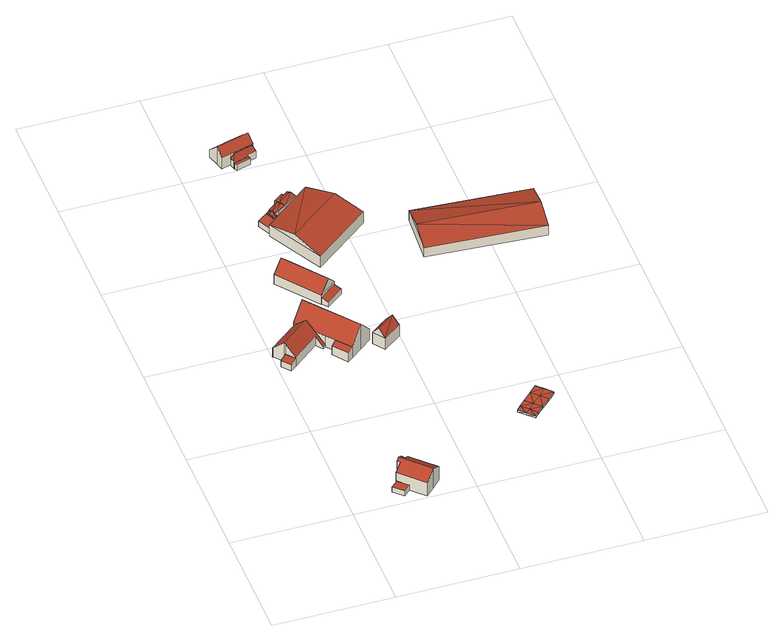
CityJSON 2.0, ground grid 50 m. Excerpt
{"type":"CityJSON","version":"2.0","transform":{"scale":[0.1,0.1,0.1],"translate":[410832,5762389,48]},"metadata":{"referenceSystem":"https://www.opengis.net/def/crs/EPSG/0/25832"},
"CityObjects":{
"building1":{"type":"Building","attributes":{"Gemeindeschluessel":"05515000","Geometrietyp2DReferenz":"3000","function":"51009_1610","roofType":"1000","measuredHeight":2.55},"geometry":[{"type":"Solid","lod":"2","boundaries":[[[[0,1,2,3]],[[4,5,1,0]],[[6,7,5,4]],[[3,2,7,6]],[[4,0,3,6]],[[1,5,7,2]]]],"semantics":{"surfaces":[{"type":"WallSurface"},{"type":"RoofSurface"},{"type":"GroundSurface"}],"values":[[0,0,0,0,1,2]]}}]},
"building2":{"type":"Building","attributes":{"Gemeindeschluessel":"05515000","Geometrietyp2DReferenz":"3000","function":"31001_1000","roofType":"3100","measuredHeight":9.87},"address":[{"country":"Germany","locality":"Münster","thoroughfareNumber":"31","thoroughfareName":"Hoove"}],"geometry":[{"type":"Solid","lod":"2","boundaries":[[[[8,9,10,11]],[[12,13,9,8]],[[14,15,13,12]],[[16,17,15,14]],[[18,19,17,16]],[[20,21,19,18]],[[22,23,21,20]],[[24,25,23,22]],[[26,27,25,24]],[[11,10,27,26]],[[20,18,16,14,12,22]],[[8,11,26,24,22,12]],[[9,13,15,17,19,21,23,25,27,10]]]],"semantics":{"surfaces":[{"type":"WallSurface"},{"type":"RoofSurface"},{"type":"GroundSurface"}],"values":[[0,0,0,0,0,0,0,0,0,0,1,1,2]]}}]},
"building3":{"type":"Building","attributes":{"Gemeindeschluessel":"05515000","Geometrietyp2DReferenz":"3000","function":"31001_1000"},"address":[{"country":"Germany","locality":"Münster","thoroughfareNumber":"137","thoroughfareName":"Hoove"}],"children":["building3-1","building3-2","building3-3","building3-4"]},
"building3-1":{"type":"BuildingPart","attributes":{"roofType":"2100","measuredHeight":4.05},"parents":["building3"],"geometry":[{"type":"Solid","lod":"2","boundaries":[[[[28,29,30,31]],[[32,33,29,28]],[[34,35,33,32]],[[31,30,36,37]],[[34,32,28,31,37]],[[29,33,35,36,30]],[[36,35,34,37]]]],"semantics":{"surfaces":[{"type":"WallSurface"},{"type":"RoofSurface"},{"type":"GroundSurface"},{"type":"ClosureSurface"}],"values":[[0,0,0,0,1,2,3]]}}]},
"building3-2":{"type":"BuildingPart","attributes":{"roofType":"3100","measuredHeight":9.63},"parents":["building3"],"geometry":[{"type":"Solid","lod":"2","boundaries":[[[[38,37,36,39,40]],[[41,42,35,34,43]],[[44,45,42,41]],[[46,47,45,44]],[[48,49,47,46]],[[50,51,49,48]],[[52,53,54,55]],[[40,39,53,52]],[[56,50,48,46,44,41,57]],[[43,38,40,52,55,58,57,41]],[[36,35,42,45,47,49,51,59,54,53,39]],[[37,38,43,34]],[[35,36,37,34]],[[56,57,60]],[[51,50,56,60,59]],[[60,57,58]],[[54,59,60,58,55]]]],"semantics":{"surfaces":[{"type":"WallSurface"},{"type":"RoofSurface"},{"type":"GroundSurface"},{"type":"ClosureSurface"}],"values":[[0,0,0,0,0,0,0,0,1,1,2,0,3,0,3,0,3]]}}]},
"building3-3":{"type":"BuildingPart","attributes":{"roofType":"2100","measuredHeight":5.61},"parents":["building3"],"geometry":[{"type":"Solid","lod":"2","boundaries":[[[[61,62,63,64]],[[65,66,67,68]],[[64,63,66,65]],[[68,61,64,65]],[[62,67,66,63]],[[62,61,68,67]]]],"semantics":{"surfaces":[{"type":"WallSurface"},{"type":"RoofSurface"},{"type":"GroundSurface"},{"type":"ClosureSurface"}],"values":[[0,0,0,1,2,3]]}}]},
"building3-4":{"type":"BuildingPart","attributes":{"roofType":"3100","measuredHeight":12.64},"parents":["building3"],"geometry":[{"type":"Solid","lod":"2","boundaries":[[[[55,54,69]],[[51,50,70]],[[71,72,51,70]],[[73,74,72,71]],[[75,76,74,73]],[[77,78,76,75]],[[79,80,78,77]],[[81,68,67,80,79]],[[69,54,62,61,82]],[[77,75,73,79]],[[71,70,56,60,58,69,82,81,79,73]],[[59,51,72,74,76,78,80,67,62,54]],[[50,56,70]],[[55,69,58]],[[50,51,59,60,56]],[[59,54,55,58,60]],[[61,68,81,82]],[[62,67,68,61]]]],"semantics":{"surfaces":[{"type":"WallSurface"},{"type":"RoofSurface"},{"type":"GroundSurface"},{"type":"ClosureSurface"}],"values":[[0,0,0,0,0,0,0,0,0,1,1,2,0,0,3,3,0,3]]}}]},
"building4":{"type":"Building","attributes":{"Gemeindeschluessel":"05515000","Geometrietyp2DReferenz":"3000","function":"31001_2000","roofType":"5000","measuredHeight":9.82},"geometry":[{"type":"Solid","lod":"2","boundaries":[[[[83,84,85,86]],[[87,88,84,83]],[[89,90,88,87]],[[91,92,90,89]],[[86,85,92,91]],[[93,94,91,89]],[[93,87,83]],[[93,83,86]],[[86,94,93]],[[91,94,86]],[[87,93,89]],[[84,88,90,92,85]]]],"semantics":{"surfaces":[{"type":"WallSurface"},{"type":"RoofSurface"},{"type":"GroundSurface"}],"values":[[0,0,0,0,0,1,1,1,1,0,0,2]]}}]},
"building5":{"type":"Building","attributes":{"Gemeindeschluessel":"05515000","Geometrietyp2DReferenz":"3000","function":"31001_2460","roofType":"2100","measuredHeight":3.26},"geometry":[{"type":"Solid","lod":"2","boundaries":[[[[95,96,97,98]],[[99,100,96,95]],[[101,102,100,99]],[[98,97,102,101]],[[99,95,98,101]],[[96,100,102,97]]]],"semantics":{"surfaces":[{"type":"WallSurface"},{"type":"RoofSurface"},{"type":"GroundSurface"}],"values":[[0,0,0,0,1,2]]}}]},
"building6":{"type":"Building","attributes":{"Gemeindeschluessel":"05515000","Geometrietyp2DReferenz":"3000","function":"31001_2700","roofType":"3100","measuredHeight":9.2},"geometry":[{"type":"Solid","lod":"2","boundaries":[[[[103,104,105,106]],[[107,108,104,103]],[[109,110,108,107]],[[106,105,110,109]],[[103,111,107]],[[109,112,106]],[[103,106,112]],[[112,111,103]],[[111,112,109]],[[109,107,111]],[[104,108,110,105]]]],"semantics":{"surfaces":[{"type":"WallSurface"},{"type":"RoofSurface"},{"type":"GroundSurface"}],"values":[[0,0,0,0,0,0,1,1,1,1,2]]}}]},
"building7":{"type":"Building","attributes":{"Gemeindeschluessel":"05515000","Geometrietyp2DReferenz":"3000","function":"51009_1610"},"children":["building7-1","building7-2"]},
"building7-1":{"type":"BuildingPart","attributes":{"roofType":"3100","measuredHeight":3.78},"parents":["building7"],"geometry":[{"type":"Solid","lod":"2","boundaries":[[[[113,114,115,116]],[[117,118,114,113]],[[119,120,121,118,117]],[[116,115,122,123,124]],[[125,116,126]],[[124,127,126,116]],[[117,113,125]],[[126,117,125]],[[127,124,119]],[[126,127,119,117]],[[125,113,116]],[[114,118,121,122,115]],[[120,119,124,123]],[[122,121,120,123]]]],"semantics":{"surfaces":[{"type":"WallSurface"},{"type":"RoofSurface"},{"type":"GroundSurface"},{"type":"ClosureSurface"}],"values":[[0,0,0,0,1,1,1,1,0,0,0,2,0,3]]}}]},
"building7-2":{"type":"BuildingPart","attributes":{"roofType":"1000","measuredHeight":2.79},"parents":["building7"],"geometry":[{"type":"Solid","lod":"2","boundaries":[[[[128,129,121,120]],[[130,131,129,128]],[[132,133,131,130]],[[134,135,133,132]],[[123,122,135,134]],[[134,132,130,128,120,123]],[[129,131,133,135,122,121]],[[122,123,120,121]]]],"semantics":{"surfaces":[{"type":"WallSurface"},{"type":"RoofSurface"},{"type":"GroundSurface"},{"type":"ClosureSurface"}],"values":[[0,0,0,0,0,1,2,3]]}}]},
"building8":{"type":"Building","attributes":{"Gemeindeschluessel":"05515000","Geometrietyp2DReferenz":"3000","function":"31001_2700","roofType":"5000","measuredHeight":3.15},"geometry":[{"type":"Solid","lod":"2","boundaries":[[[[136,137,138,139]],[[140,141,137,136]],[[142,143,141,140]],[[144,145,143,142]],[[146,147,145,144]],[[148,149,147,146]],[[150,151,149,148]],[[152,153,151,150]],[[154,155,153,152]],[[142,143,155,154]],[[156,157,143,142]],[[139,138,157,156]],[[158,144,159]],[[154,159,144]],[[142,154,144]],[[139,156,142]],[[139,142,160]],[[160,161,139]],[[161,160,140]],[[140,136,161]],[[159,152,150]],[[158,159,150]],[[158,150,148]],[[148,146,158]],[[139,161,136]],[[140,160,142]],[[144,158,146]],[[152,159,154]],[[137,141,143,145,147,149,151,153,155,143,157,138]]]],"semantics":{"surfaces":[{"type":"WallSurface"},{"type":"RoofSurface"},{"type":"GroundSurface"}],"values":[[0,0,0,0,0,0,0,0,0,0,0,0,1,1,1,1,1,1,1,1,1,1,1,1,0,0,0,0,2]]}}]},
"building9":{"type":"Building","attributes":{"Gemeindeschluessel":"05515000","Geometrietyp2DReferenz":"3000","function":"51009_1610","roofType":"1000","measuredHeight":2.92},"geometry":[{"type":"Solid","lod":"2","boundaries":[[[[162,163,164,165]],[[166,167,163,162]],[[168,169,167,166]],[[165,164,169,168]],[[166,162,165,168]],[[163,167,169,164]]]],"semantics":{"surfaces":[{"type":"WallSurface"},{"type":"RoofSurface"},{"type":"GroundSurface"}],"values":[[0,0,0,0,1,2]]}}]},
"building10":{"type":"Building","attributes":{"Geometrietyp2DReferenz":"3000","Gemeindeschluessel":"05515000","function":"31001_1000"},"address":[{"country":"Germany","locality":"Münster","thoroughfareNumber":"144","thoroughfareName":"Hoove"}],"children":["building10-1","building10-2"]},
"building10-1":{"type":"BuildingPart","attributes":{"roofType":"3100","measuredHeight":8.77},"parents":["building10"],"geometry":[{"type":"Solid","lod":"2","boundaries":[[[[170,171,172,173]],[[174,175,171,170]],[[176,177,175,174]],[[178,179,177,176]],[[180,181,179,178]],[[182,183,181,180]],[[184,185,183,182]],[[186,187,185,184]],[[188,189,190,187,186]],[[173,172,191,192,193]],[[184,182,180,178,176,174,170,186]],[[173,193,188,186,170]],[[171,175,177,179,181,183,185,187,190,191,172]],[[189,188,193,192]],[[191,190,189,192]]]],"semantics":{"surfaces":[{"type":"WallSurface"},{"type":"RoofSurface"},{"type":"GroundSurface"},{"type":"ClosureSurface"}],"values":[[0,0,0,0,0,0,0,0,0,0,1,1,2,0,3]]}}]},
"building10-2":{"type":"BuildingPart","attributes":{"roofType":"5000","measuredHeight":6.51},"parents":["building10"],"geometry":[{"type":"Solid","lod":"2","boundaries":[[[[194,195,196,197]],[[192,191,195,194]],[[198,199,190,189]],[[200,201,199,198]],[[202,203,201,200]],[[197,196,203,202]],[[189,204,198]],[[192,205,204,189]],[[194,205,192]],[[197,202,200,198,204,205,194]],[[195,191,190,199,201,203,196]],[[191,192,189,190]]]],"semantics":{"surfaces":[{"type":"WallSurface"},{"type":"RoofSurface"},{"type":"GroundSurface"},{"type":"ClosureSurface"}],"values":[[0,0,0,0,0,0,1,1,1,1,2,3]]}}]},
"building11":{"type":"Building","attributes":{"Gemeindeschluessel":"05515000","Geometrietyp2DReferenz":"3000","function":"31001_2700","roofType":"5000","measuredHeight":8.81},"geometry":[{"type":"Solid","lod":"2","boundaries":[[[[206,207,208,209]],[[210,211,207,206]],[[212,213,211,210]],[[214,215,213,212]],[[216,217,215,214]],[[218,219,217,216]],[[209,208,219,218]],[[220,221,216,214]],[[212,221,220]],[[212,210,206,209,218,221]],[[220,214,212]],[[221,218,216]],[[207,211,213,215,217,219,208]]]],"semantics":{"surfaces":[{"type":"WallSurface"},{"type":"RoofSurface"},{"type":"GroundSurface"}],"values":[[0,0,0,0,0,0,0,1,1,1,0,0,2]]}}]},
"building12":{"type":"Building","attributes":{"Geometrietyp2DReferenz":"2000","Gemeindeschluessel":"05515000","function":"53001_1800","roofType":"9999","measuredHeight":1},"geometry":[{"type":"Solid","lod":"2","boundaries":[[[[222,223,224]],[[223,225,224]],[[226,227,222]],[[227,223,222]],[[228,229,226]],[[229,227,226]],[[230,231,228]],[[231,229,228]],[[232,233,230]],[[233,231,230]],[[234,235,232]],[[235,233,232]],[[236,237,234]],[[237,235,234]],[[238,239,236]],[[239,237,236]],[[240,241,238]],[[241,239,238]],[[242,243,240]],[[243,241,240]],[[244,245,242]],[[245,243,242]],[[224,225,244]],[[225,245,244]],[[225,223,227]],[[225,227,246]],[[246,227,247]],[[247,227,229]],[[247,229,231]],[[247,231,248]],[[248,231,235]],[[235,231,233]],[[245,225,246]],[[245,246,243]],[[243,246,241]],[[241,246,247]],[[241,247,248]],[[241,248,239]],[[239,248,237]],[[237,248,235]],[[224,226,222]],[[224,249,226]],[[249,250,226]],[[250,228,226]],[[250,230,228]],[[250,251,230]],[[251,234,230]],[[234,232,230]],[[244,249,224]],[[244,242,249]],[[242,240,249]],[[240,250,249]],[[240,251,250]],[[240,238,251]],[[238,236,251]],[[236,234,251]]]],"semantics":{"surfaces":[{"type":"WallSurface"},{"type":"GroundSurface"},{"type":"RoofSurface"}],"values":[[0,0,0,0,0,0,0,0,0,0,0,0,0,0,0,0,0,0,0,0,0,0,0,0,1,1,1,1,1,1,1,1,1,1,1,1,1,1,1,1,2,2,2,2,2,2,2,2,2,2,2,2,2,2,2,2]]}}]},
"building13":{"type":"Building","attributes":{"Gemeindeschluessel":"05515000","Geometrietyp2DReferenz":"3000","function":"31001_2700","roofType":"3100","measuredHeight":7.45},"geometry":[{"type":"Solid","lod":"2","boundaries":[[[[252,253,254,255]],[[256,257,253,252]],[[258,259,257,256]],[[255,254,259,258]],[[252,260,256]],[[258,261,255]],[[255,261,260]],[[260,252,255]],[[261,258,256]],[[256,260,261]],[[253,257,259,254]]]],"semantics":{"surfaces":[{"type":"WallSurface"},{"type":"RoofSurface"},{"type":"GroundSurface"}],"values":[[0,0,0,0,0,0,1,1,1,1,2]]}}]}
},
"vertices":[
[246,60,38],[246,60,12],[208,97,12],[208,97,38],[218,32,38],[218,32,12],[180,70,38],[180,70,12],
[222,137,103],[222,137,12],[232,126,12],[232,126,103],[232,146,111],[232,146,12],[248,163,97],[248,163,12],[259,152,97],[259,152,12],[279,172,80],[279,172,12],[372,78,80],[372,78,12],[336,42,111],[336,42,12],[299,5,80],[299,5,12],[206,99,80],[206,99,12],
[15,888,40],[15,888,9],[44,852,9],[44,852,40],[14,889,40],[14,889,9],[38,909,49],[38,909,9],[69,872,9],[69,872,49],
[69,872,54],[178,961,9],[178,961,54],[35,912,105],[35,912,9],[38,909,101],[4,951,56],[4,951,9],[2,953,54],[2,953,9],[61,1000,54],[61,1000,9],[123,1050,54],[123,1050,9],[201,933,19],[201,933,9],[211,941,9],[211,941,19],[130,1041,65],[155,1009,105],[181,978,65],[155,1009,9],[155,1009,65],
[239,907,64],[239,907,9],[220,891,9],[220,891,53],[267,832,53],[267,832,9],[287,848,9],[287,848,65],
[211,941,65],[123,1050,65],[120,1053,65],[120,1053,9],[168,1092,135],[168,1092,9],[217,1130,65],[217,1130,9],[383,924,66],[383,924,9],[335,886,135],[335,886,9],[287,848,66],[239,907,65],
[215,1391,67],[215,1391,19],[214,1393,19],[214,1393,67],[345,1223,67],[345,1223,19],[271,1164,67],[271,1164,19],[139,1334,67],[139,1334,19],[309,1194,117],[177,1364,117],
[271,1164,56],[271,1164,23],[291,1138,23],[291,1138,47],[342,1220,56],[342,1220,23],[362,1194,47],[362,1194,23],
[420,844,73],[420,844,17],[494,900,17],[494,900,73],[383,893,73],[383,893,17],[457,949,73],[457,949,17],[401,868,109],[475,924,109],
[310,1706,56],[310,1706,23],[288,1735,23],[288,1735,56],[261,1671,56],[261,1671,23],[249,1695,56],[249,1695,51],[249,1695,23],[245,1703,23],[245,1703,51],[245,1703,56],[299,1720,60],[253,1687,60],[249,1695,58],
[232,1686,51],[232,1686,23],[256,1634,51],[256,1634,23],[216,1602,51],[216,1602,23],[189,1661,51],[189,1661,23],
[232,1686,55],[232,1686,29],[256,1634,29],[256,1634,55],[249,1695,55],[249,1695,29],[261,1671,55],[261,1671,29],[310,1706,55],[310,1706,29],[281,1744,55],[281,1744,29],[320,1773,55],[320,1773,29],[325,1766,55],[325,1766,29],[344,1780,55],[344,1780,29],[369,1746,55],[369,1746,29],[272,1647,55],[272,1647,29],[297,1722,61],[353,1767,61],[253,1687,61],[237,1675,61],
[204,1985,69],[204,1985,40],[208,1972,40],[208,1972,69],[265,2002,69],[265,2002,40],[269,1989,69],[269,1989,40],
[150,2031,126],[150,2031,38],[158,2000,38],[158,2000,94],[135,2082,72],[135,2082,38],[183,2096,72],[183,2096,38],[182,2098,70],[182,2098,38],[223,2110,70],[223,2110,38],[224,2108,72],[224,2108,38],[272,2122,72],[272,2122,38],[287,2070,126],[287,2070,38],[296,2039,93],[296,2039,73],[296,2039,38],[196,2011,38],[196,2011,73],[196,2011,94],
[203,1990,73],[203,1990,38],[204,1985,38],[204,1985,60],[301,2018,73],[301,2018,38],[264,2007,73],[264,2007,38],[265,2002,60],[265,2002,38],[288,2026,102],[210,2003,103],
[256,1634,78],[256,1634,22],[216,1602,22],[216,1602,78],[272,1647,78],[272,1647,22],[411,1757,78],[411,1757,22],[574,1551,78],[574,1551,22],[336,1362,78],[336,1362,22],[210,1597,78],[210,1597,22],[493,1653,110],[273,1479,110],
[774,332,38],[774,332,28],[802,304,38],[802,304,28],[791,350,38],[791,350,28],[816,374,39],[816,374,29],[852,410,38],[852,410,28],[883,441,38],[883,441,28],[912,413,38],[912,413,28],[940,384,38],[940,384,28],[908,353,38],[908,353,28],[872,317,39],[872,317,29],[847,293,38],[847,293,28],[830,276,38],[830,276,28],[819,321,28],[844,346,29],[880,382,28],[819,321,38],[844,346,39],[880,382,38],
[722,1276,84],[722,1276,37],[1212,1242,37],[1212,1242,84],[737,1495,84],[737,1495,37],[1227,1462,84],[1227,1462,37],[730,1385,111],[1220,1352,111]
]}
